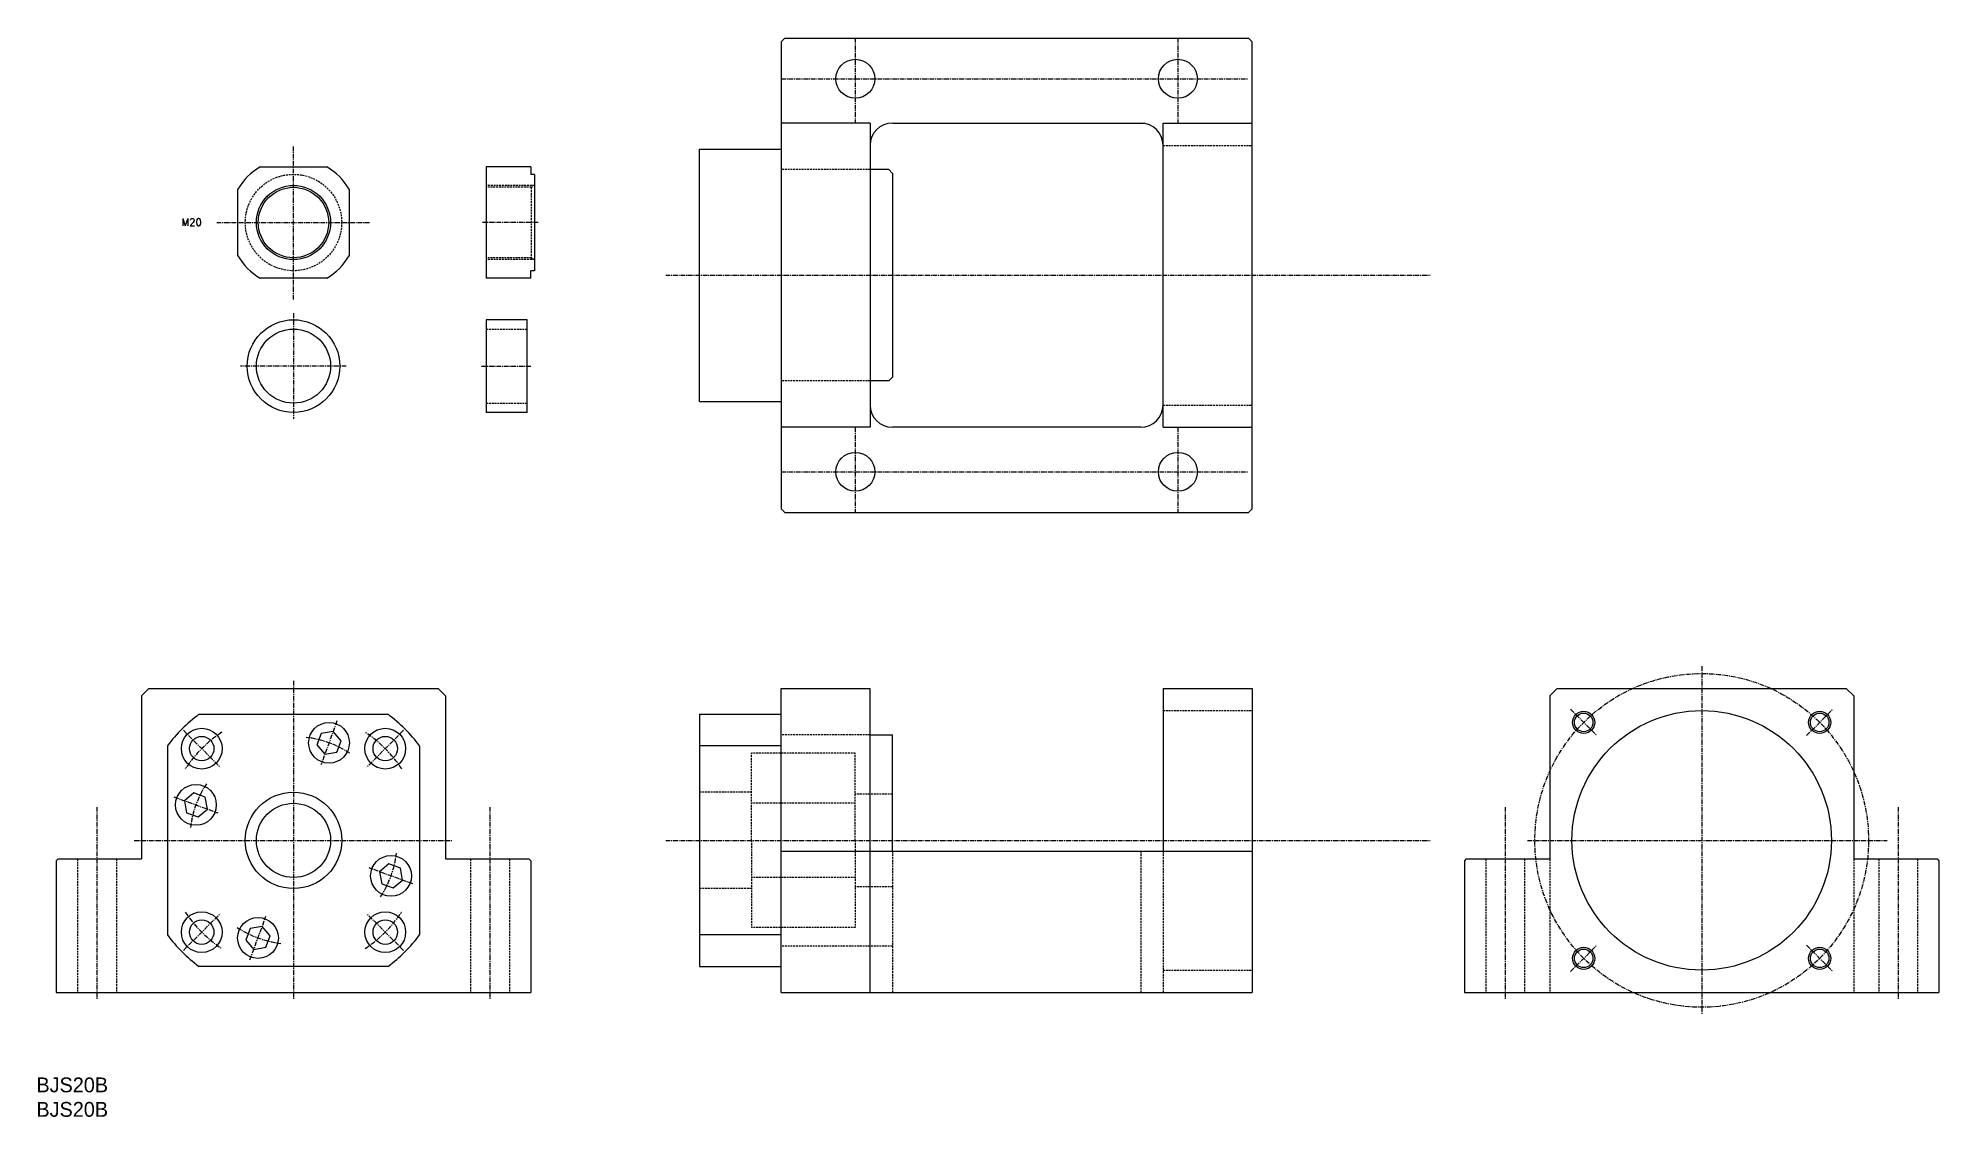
# Model space of a CAD drawing. Extents: x -35 to 477, y 20 to 311.
import ezdxf

# ---------------------------------------------------------------- set-up
doc = ezdxf.new("R2010")
doc.units = 0
doc.linetypes.add('CENTER', pattern=[2, 1.25, -0.25, 0.25, -0.25])
doc.linetypes.add('DASHED', pattern=[0.75, 0.5, -0.25])
doc.layers.get('0').update_dxf_attribs({"linetype": 'CONTINUOUS'})
doc.layers.add('CENTER', color=1, linetype='CENTER')
doc.styles.get("Standard").update_dxf_attribs({"font": 'romans.shx', "bigfont": 'bigfont.shx'})
doc.styles.add('STYLE3', font='txt', dxfattribs={"height": 3})

msp = doc.modelspace()

# ---------------------------------------------------------------- linework, layer by layer
at = {"color": 7, "linetype": 'CONTINUOUS'}
for p, q in [((166.21, 310.6), (165.21, 309.6)), ((165.21, 309.6), (165.21, 183.6)), ((166.21, 310.6), (291.21, 310.6)), ((291.21, 310.6), (292.21, 309.6)), ((292.21, 183.6), (292.21, 309.6)), ((189.21, 287.6), (165.21, 287.6)), ((189.21, 287.6), (189.21, 205.6)), ((195.35, 287.6), (263.08, 287.6)), ((268.21, 287.6), (292.21, 287.6)), ((268.21, 205.6), (268.21, 287.6)), ((143.21, 212.6), (143.21, 280.6)), ((143.21, 280.6), (165.21, 280.6)), ((24.66, 275.83), (42.69, 275.83)), ((97.67, 275.83), (85.67, 275.83)), ((85.67, 275.83), (85.67, 245.83)), ((97.67, 275.83), (97.67, 273.83)), ((98.67, 273.83), (97.67, 273.83)), ((98.67, 273.83), (98.67, 247.83)), ((194.21, 275.1), (189.21, 275.1)), ((194.21, 275.1), (195.21, 274.1)), ((195.21, 274.1), (195.21, 219.1)), ((18.67, 251.82), (18.67, 269.85)), ((48.67, 269.85), (48.67, 251.82)), ((98.67, 247.83), (97.67, 247.83)), ((97.67, 245.83), (97.67, 247.83)), ((42.69, 245.83), (24.66, 245.83)), ((33.67, 245.83), (33.67, 245.83)), ((38.18, 245.83), (38.18, 245.83)), ((97.67, 245.83), (85.67, 245.83)), ((96.67, 234.61), (85.67, 234.61)), ((85.67, 234.61), (85.67, 209.61)), ((96.67, 209.61), (96.67, 234.61)), ((194.21, 218.1), (189.21, 218.1)), ((195.21, 219.1), (194.21, 218.1)), ((143.21, 212.6), (165.21, 212.6)), ((96.67, 209.61), (85.67, 209.61)), ((189.21, 205.6), (165.21, 205.6)), ((262.21, 205.6), (195.21, 205.6)), ((268.21, 205.6), (292.21, 205.6)), ((166.21, 182.6), (165.21, 183.6)), ((166.21, 182.6), (291.21, 182.6)), ((292.21, 183.6), (291.21, 182.6)), ((-5.33, 135.19), (-7.33, 133.19)), ((-5.33, 135.19), (72.67, 135.19)), ((72.67, 135.19), (74.67, 133.19)), ((165.21, 135.19), (189.21, 135.19)), ((165.21, 53.19), (165.21, 135.19)), ((189.21, 53.19), (189.21, 135.19)), ((268.21, 135.19), (292.21, 135.19)), ((268.21, 135.19), (268.21, 91.19)), ((292.21, 135.19), (292.21, 53.19)), ((374.49, 135.19), (372.49, 133.19)), ((374.49, 135.19), (452.49, 135.19)), ((452.49, 135.19), (454.49, 133.19)), ((-7.33, 133.19), (-7.33, 89.19)), ((8.17, 128.19), (59.17, 128.19)), ((74.67, 133.19), (74.67, 89.19)), ((143.21, 128.19), (143.21, 60.19)), ((143.21, 128.19), (165.21, 128.19)), ((372.49, 133.19), (372.49, 89.19)), ((454.49, 133.19), (454.49, 89.19)), ((44.38, 123.6), (41.13, 123.02)), ((46.5, 121.07), (44.38, 123.6)), ((-0.33, 119.69), (-0.33, 68.69)), ((41.13, 123.02), (40, 119.92)), ((40, 119.92), (42.12, 117.4)), ((42.12, 117.4), (45.37, 117.97)), ((45.37, 117.97), (46.5, 121.07)), ((67.67, 119.69), (67.67, 68.69)), ((165.21, 119.69), (143.21, 119.69)), ((189.21, 122.69), (195.21, 122.69)), ((195.21, 91.19), (195.21, 122.69)), ((6.79, 107.01), (4.26, 104.89)), ((4.26, 104.89), (4.83, 101.64)), ((9.89, 105.88), (6.79, 107.01)), ((7.93, 100.51), (10.46, 102.63)), ((10.46, 102.63), (9.89, 105.88)), ((4.83, 101.64), (7.93, 100.51)), ((-29.83, 89.19), (-30.33, 88.69)), ((-30.33, 88.69), (-30.33, 53.19)), ((-29.83, 89.19), (-7.33, 89.19)), ((59.41, 87.86), (56.88, 85.74)), ((62.51, 86.73), (59.41, 87.86)), ((74.67, 89.19), (97.17, 89.19)), ((97.17, 89.19), (97.67, 88.69)), ((97.67, 88.69), (97.67, 53.19)), ((292.21, 91.19), (165.21, 91.19)), ((349.99, 89.19), (349.49, 88.69)), ((349.49, 88.69), (349.49, 53.19)), ((349.99, 89.19), (372.49, 89.19)), ((454.49, 89.19), (476.99, 89.19)), ((476.99, 89.19), (477.49, 88.69)), ((477.49, 88.69), (477.49, 53.19)), ((56.88, 85.74), (57.46, 82.49)), ((57.46, 82.49), (60.56, 81.36)), ((60.56, 81.36), (63.08, 83.48)), ((63.08, 83.48), (62.51, 86.73)), ((21.97, 70.4), (20.85, 67.3)), ((20.85, 67.3), (22.97, 64.77)), ((25.22, 70.97), (21.97, 70.4)), ((27.35, 68.45), (25.22, 70.97)), ((26.22, 65.35), (27.35, 68.45)), ((165.21, 68.69), (143.21, 68.69)), ((22.97, 64.77), (26.22, 65.35)), ((59.17, 60.19), (8.17, 60.19)), ((143.21, 60.19), (165.21, 60.19)), ((-30.33, 53.19), (97.67, 53.19)), ((165.21, 53.19), (292.21, 53.19)), ((349.49, 53.19), (477.49, 53.19))]:
    msp.add_line(p, q, dxfattribs=at)
at = {"color": 3, "linetype": 'DASHED'}
for p, q in [((268.21, 281.6), (292.21, 281.6)), ((189.21, 275.1), (165.21, 275.1)), ((98.67, 270.83), (85.67, 270.83)), ((97.81, 270.33), (85.67, 270.33)), ((97.81, 270.33), (98.67, 270.83)), ((97.81, 270.33), (97.81, 251.33)), ((97.81, 251.33), (85.67, 251.33)), ((97.81, 251.33), (98.67, 250.83)), ((98.67, 250.83), (85.67, 250.83)), ((85.67, 232.11), (96.67, 232.11)), ((189.21, 218.1), (165.21, 218.1)), ((85.67, 212.11), (96.67, 212.11)), ((268.21, 211.6), (292.21, 211.6)), ((268.21, 129.19), (292.21, 129.19)), ((189.21, 122.69), (165.21, 122.69)), ((157.21, 94.19), (157.21, 117.69)), ((185.21, 117.69), (157.21, 117.69)), ((185.21, 94.19), (185.21, 117.69)), ((157.21, 107.19), (143.21, 107.19)), ((185.21, 104.19), (157.21, 104.19)), ((195.21, 106.69), (185.21, 106.69)), ((157.21, 94.19), (157.21, 70.69)), ((185.21, 94.19), (185.21, 70.69)), ((-24.58, 89.19), (-24.58, 53.19)), ((-14.08, 89.19), (-14.08, 53.19)), ((81.42, 89.19), (81.42, 53.19)), ((91.92, 89.19), (91.92, 53.19)), ((195.21, 91.19), (195.21, 65.69)), ((195.21, 91.19), (195.21, 53.19)), ((262.21, 91.19), (262.21, 53.19)), ((268.21, 91.19), (268.21, 53.19)), ((355.24, 89.19), (355.24, 53.19)), ((365.74, 89.19), (365.74, 53.19)), ((372.49, 89.19), (372.49, 53.19)), ((454.49, 89.19), (454.49, 53.19)), ((461.24, 89.19), (461.24, 53.19)), ((471.74, 89.19), (471.74, 53.19)), ((185.21, 84.19), (157.21, 84.19)), ((157.21, 81.19), (143.21, 81.19)), ((195.21, 81.69), (185.21, 81.69)), ((185.21, 70.69), (157.21, 70.69)), ((195.21, 65.69), (165.21, 65.69)), ((268.21, 59.19), (292.21, 59.19))]:
    msp.add_line(p, q, dxfattribs=at)
at = {"color": 7, "linetype": 'CONTINUOUS'}
for centre, radius in [((185.21, 299.6), 5.25), ((272.21, 299.6), 5.25), ((33.67, 260.83), 9.5), ((33.67, 222.11), 12.5), ((33.67, 222.11), 10), ((185.21, 193.6), 5.25), ((272.21, 193.6), 5.25), ((413.49, 94.19), 35), ((381.67, 126.01), 2.5), ((445.31, 126.01), 2.5), ((8.92, 118.93), 5.5), ((43.25, 120.5), 5.5), ((58.42, 118.93), 5.5), ((8.92, 118.93), 3.3), ((58.42, 118.93), 3.3), ((7.36, 103.76), 5.5), ((33.67, 94.19), 13), ((33.67, 94.19), 10), ((59.98, 84.61), 5.5), ((8.92, 69.44), 5.5), ((8.92, 69.44), 3.3), ((24.1, 67.87), 5.5), ((58.42, 69.44), 5.5), ((58.42, 69.44), 3.3), ((381.67, 62.37), 2.5), ((445.31, 62.37), 2.5)]:
    msp.add_circle(centre, radius, dxfattribs=at)
at = {"color": 3, "linetype": 'DASHED'}
msp.add_circle((33.67, 260.83), 13, dxfattribs=at)
at = {"color": 3, "linetype": 'CONTINUOUS'}
for centre, radius in [((33.67, 260.83), 10), ((381.67, 126.01), 3), ((445.31, 126.01), 3), ((381.67, 62.37), 3), ((445.31, 62.37), 3)]:
    msp.add_circle(centre, radius, dxfattribs=at)
at = {"color": 7, "linetype": 'CONTINUOUS'}
for centre, radius, start, end in [((195.21, 281.66), 6, 90, 180), ((262.21, 281.66), 6, 0, 90), ((33.67, 260.83), 17.5, 121.0027, 148.9973), ((33.67, 260.83), 17.5, 31.0027, 58.9973), ((33.67, 260.83), 17.5, 211.0027, 238.9973), ((33.67, 260.83), 17.5, 301.0027, 328.9973), ((195.21, 211.6), 6, 180, 270), ((262.21, 211.6), 6, 270, 0), ((33.67, 94.19), 42.5, 126.8699, 143.1301), ((33.67, 94.19), 42.5, 36.8699, 53.1301), ((33.67, 94.19), 42.5, 216.8699, 233.1301), ((33.67, 94.19), 42.5, 306.8699, 323.1301)]:
    msp.add_arc(centre, radius, start, end, dxfattribs=at)
at = {"layer": 'CENTER', "color": 1, "linetype": 'CENTER'}
for p, q in [((185.21, 310.6), (185.21, 287.6)), ((272.21, 310.6), (272.21, 287.6)), ((165.21, 299.6), (291.21, 299.6)), ((33.67, 240.11), (33.67, 281.55)), ((12.95, 260.83), (54.39, 260.83)), ((99.67, 260.83), (84.67, 260.83)), ((134.06, 246.6), (340.21, 246.6)), ((33.67, 236.36), (33.67, 207.86)), ((47.92, 222.11), (19.42, 222.11)), ((84.42, 222.11), (97.92, 222.11)), ((185.21, 205.6), (185.21, 182.6)), ((272.21, 205.6), (272.21, 182.6)), ((165.21, 193.6), (291.21, 193.6)), ((413.49, 141.19), (413.49, 47.19)), ((33.67, 137.19), (33.67, 51.19)), ((378.13, 129.54), (385.21, 122.47)), ((441.77, 122.47), (448.85, 129.54)), ((3.97, 123.88), (13.87, 113.98)), ((45.4, 126.42), (41.09, 114.58)), ((63.37, 123.88), (53.47, 113.98)), ((-19.33, 103.19), (-19.33, 51.19)), ((1.44, 105.92), (13.28, 101.61)), ((86.67, 103.19), (86.67, 51.19)), ((360.49, 103.19), (360.49, 51.19)), ((466.49, 103.19), (466.49, 51.19)), ((-9.33, 94.19), (76.67, 94.19)), ((134.06, 94.19), (340.21, 94.19)), ((366.49, 94.19), (463.49, 94.19)), ((65.9, 82.45), (54.06, 86.76)), ((3.97, 64.49), (13.87, 74.39)), ((21.94, 61.95), (26.25, 73.79)), ((63.37, 64.49), (53.47, 74.39)), ((378.13, 58.83), (385.21, 65.9)), ((441.77, 65.9), (448.85, 58.83))]:
    msp.add_line(p, q, dxfattribs=at)
msp.add_circle((413.49, 94.19), 45, dxfattribs=at)
for radius, start, end in [(35, 123.5217, 146.4783), (35, 33.5217, 56.4783), (28, 57.0811, 82.9189), (28, 147.0811, 172.9189), (28, 327.0811, 352.9189), (35, 213.5217, 236.4783), (35, 303.5217, 326.4783), (28, 237.0811, 262.9189)]:
    msp.add_arc((33.67, 94.19), radius, start, end, dxfattribs=at)

# ---------------------------------------------------------------- texts
at = {"color": 7, "linetype": 'CONTINUOUS'}
msp.add_text('M20', height=2, dxfattribs=at).set_placement((3.46, 259.91))
at = {"color": 7, "linetype": 'CONTINUOUS', "style": 'STYLE3'}
for p in [(-35.67, 26.24), (-35.67, 19.64)]:
    msp.add_text('BJS20B', height=4, dxfattribs=at).set_placement(p)

doc.saveas('drawing.dxf')
